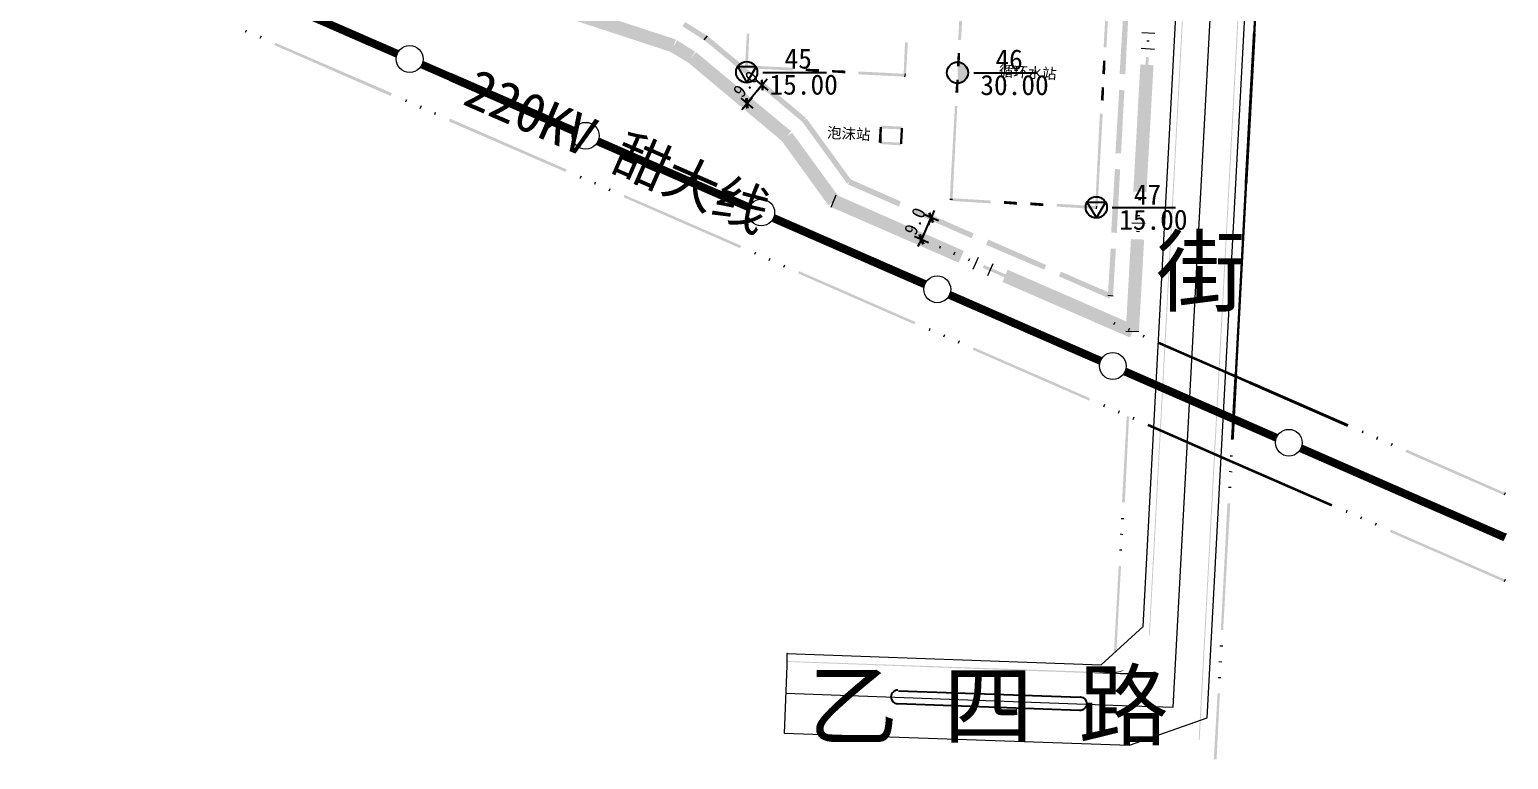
# Model space of a CAD drawing. Header units: millimetres. Extents: x 1542 to 2698, y 1376 to 2197.
# Drawn here: x 2139 to 2698, y 1376 to 1652 of the extents above; entities that cross this region are included whole.
import ezdxf

# ---------------------------------------------------------------- set-up
doc = ezdxf.new("R2010")
doc.units = ezdxf.units.MM
for name, color, linetype in [('PDF_0', 7, 'Continuous'), ('PDF_c- 现状道路', 4, 'Continuous'), ('PDF_d-道路中心线', 1, 'Continuous'), ('PDF_d-道路红线', 5, 'Continuous'), ('PDF_DM-尺寸标注', 7, 'Continuous'), ('PDF_HY_BZ_CC', 2, 'Continuous'), ('PDF_勘探点', 5, 'Continuous'), ('PDF_文字', 5, 'Continuous'), ('PDF_绿线', 3, 'Continuous')]:
    doc.layers.add(name, color=color, linetype=linetype)
doc.layers.add('PDF_0高压线', color=20, linetype='Continuous', true_color=0xff3f00)
doc.styles.add('PDF SimHei', font='')
doc.styles.add('PDF SimSun', font='')
doc.styles.get('PDF SimHei').set_extended_font_data('SimHei')
doc.styles.get('PDF SimSun').set_extended_font_data('SimSun')

msp = doc.modelspace()

# ---------------------------------------------------------------- hatches: boundary and pattern name
at = {"layer": 'PDF_0', "transparency": 33554559}
for color, points in [(1, [(2381.45, 1643.12), (2383.05, 1647.93), (2330.39, 1665.18), (2328.79, 1660.38)]), (2, [(2554.22, 1658.78), (2552.26, 1658.78), (2550.84, 1634.94), (2552.98, 1634.76)]), (2, [(2393.73, 1647.75), (2394.8, 1649.35), (2386.61, 1654.51), (2385.55, 1652.91)]), (2, [(2410.1, 1634.23), (2411.35, 1635.65), (2394.98, 1649.35), (2393.73, 1647.75)]), (1, [(2387.68, 1639.21), (2390.35, 1643.3), (2383.59, 1647.57), (2380.92, 1643.3)]), (1, [(2423.44, 1609.32), (2426.65, 1613.23), (2390.71, 1643.12), (2387.5, 1639.39)]), (1, [(2563.65, 1638.14), (2558.67, 1638.5), (2556, 1590.46), (2560.98, 1590.28)]), (256, [(2415.97, 1632.8), (2415.08, 1632.62), (2415.44, 1628.71), (2416.33, 1628.71)]), (2, [(2430.92, 1616.79), (2432.34, 1618.21), (2415.97, 1631.91), (2414.73, 1630.31)]), (2, [(2552.62, 1628.71), (2550.66, 1628.89), (2549.24, 1604.87), (2551.37, 1604.87)]), (256, [(2409.57, 1621.77), (2410.63, 1621.95), (2410.28, 1625.86), (2409.21, 1625.69)]), (2, [(2447.82, 1593.48), (2449.42, 1594.73), (2432.52, 1618.03), (2430.74, 1616.97)]), (1, [(2440.7, 1585.3), (2444.8, 1588.32), (2427, 1612.7), (2422.91, 1609.85)]), (2, [(2551.02, 1598.82), (2549.06, 1599), (2547.64, 1574.98), (2549.77, 1574.8)]), (2, [(2467.39, 1584.76), (2468.1, 1586.72), (2449.07, 1595.08), (2448.18, 1593.12)]), (1, [(2489.99, 1563.59), (2491.95, 1568.04), (2443.73, 1589.21), (2441.77, 1584.58)]), (2, [(2494.79, 1572.84), (2495.68, 1574.62), (2473.62, 1584.23), (2472.91, 1582.45)]), (256, [(2479.31, 1582.63), (2478.42, 1582.27), (2479.85, 1578.53), (2480.74, 1578.89)]), (256, [(2476.11, 1570.35), (2477.18, 1570.71), (2475.75, 1574.44), (2474.69, 1574.09)]), (2, [(2522.37, 1560.92), (2523.08, 1562.7), (2501.2, 1572.31), (2500.31, 1570.35)]), (1, [(2560.09, 1572.31), (2555.11, 1572.48), (2553.15, 1537.61), (2558.13, 1537.43)]), (2, [(2549.42, 1568.93), (2547.46, 1568.93), (2546.39, 1551.13), (2548.35, 1550.96)]), (1, [(2554.75, 1535.3), (2556.71, 1539.92), (2508.49, 1560.92), (2506.54, 1556.29)]), (2, [(2546.93, 1550.07), (2547.82, 1551.85), (2528.6, 1560.21), (2527.89, 1558.43)])]:
    msp.add_hatch(color=color, dxfattribs=at).paths.add_polyline_path(points)
at = {"layer": 'PDF_c- 现状道路', "transparency": 33554559}
h = msp.add_hatch(color=256, dxfattribs=at)
h.paths.add_polyline_path([(2596.92, 2068.55), (2603.86, 2196.83), (2603.51, 2196.83), (2596.57, 2068.55)])
h.paths.add_polyline_path([(2580.73, 1383.35), (2581.09, 1383.17), (2624.86, 2196.83), (2624.5, 2196.83)])
for points in [[(2561.87, 1422.67), (2562.23, 1422.67), (2594.25, 2017.48), (2593.9, 2017.66)], [(2425.05, 1413.06), (2425.05, 1412.71), (2555.82, 1407.9), (2555.82, 1408.44)]]:
    msp.add_hatch(color=256, dxfattribs=at).paths.add_polyline_path(points)
at = {"layer": 'PDF_HY_BZ_CC', "transparency": 33554559}
for points in [[(2492.84, 1683.16), (2491.77, 1683.33), (2489.81, 1647.75), (2490.88, 1647.75)], [(2544.79, 1644.9), (2545.86, 1644.9), (2547.64, 1680.31), (2546.75, 1680.31)], [(2410.81, 1650.06), (2409.92, 1650.06), (2409.21, 1637.61), (2410.28, 1637.61)], [(2469.17, 1634.4), (2470.06, 1634.4), (2470.77, 1646.86), (2469.71, 1646.86)], [(2409.74, 1638.14), (2409.74, 1637.07), (2427.18, 1636.18), (2427.18, 1637.25)], [(2490.52, 1642.77), (2489.63, 1642.77), (2489.28, 1637.78), (2490.34, 1637.78)], [(2544.26, 1634.94), (2545.32, 1634.76), (2545.5, 1639.92), (2544.61, 1639.92)], [(2432.16, 1636.89), (2432.16, 1636), (2437.14, 1635.65), (2437.14, 1636.72)], [(2442.13, 1636.36), (2442.13, 1635.47), (2447.11, 1635.12), (2447.11, 1636.18)], [(2452.09, 1635.83), (2452.09, 1634.76), (2469.53, 1633.87), (2469.71, 1634.94)], [(2489.99, 1632.8), (2489.1, 1632.8), (2488.74, 1627.82), (2489.81, 1627.82)], [(2543.72, 1624.97), (2544.79, 1624.8), (2544.97, 1629.78), (2544.08, 1629.96)], [(2489.46, 1622.84), (2488.57, 1622.84), (2486.61, 1587.43), (2487.68, 1587.43)], [(2541.59, 1584.41), (2542.48, 1584.41), (2544.43, 1619.81), (2543.37, 1619.99)], [(2459.74, 1608.96), (2460.81, 1608.78), (2460.99, 1614.83), (2460.1, 1614.83)], [(2460.63, 1615.37), (2460.45, 1614.3), (2468.46, 1613.94), (2468.64, 1615.01)], [(2468.99, 1614.48), (2468.1, 1614.48), (2467.75, 1608.43), (2468.64, 1608.43)], [(2468.28, 1607.89), (2468.28, 1608.96), (2460.28, 1609.32), (2460.28, 1608.43)], [(2487.14, 1587.96), (2487.14, 1586.9), (2502.09, 1586.01), (2502.09, 1587.07)], [(2507.07, 1586.9), (2507.07, 1585.83), (2512.05, 1585.47), (2512.05, 1586.54)], [(2517.03, 1586.36), (2517.03, 1585.3), (2522.02, 1584.94), (2522.02, 1586.01)], [(2527.18, 1585.83), (2527, 1584.76), (2541.94, 1583.87), (2542.12, 1584.94)]]:
    msp.add_hatch(color=5, dxfattribs=at).paths.add_polyline_path(points)
at = {"layer": 'PDF_勘探点', "transparency": 33554559}
msp.add_hatch(color=256, dxfattribs=at).paths.add_polyline_path([(2491.06, 1639.03), (2489.63, 1639.39), (2489.63, 1633.34), (2489.81, 1632.8), (2489.81, 1631.38), (2490.34, 1631.38), (2491.06, 1631.56), (2491.77, 1631.91), (2492.3, 1632.27), (2492.84, 1632.8), (2493.19, 1633.34), (2493.55, 1634.05), (2493.73, 1634.58), (2493.73, 1635.29), (2493.19, 1637.43), (2492.66, 1637.96), (2492.3, 1638.5), (2491.59, 1638.85)])
at = {"layer": 'PDF_绿线', "transparency": 33554559}
for points in [[(2231.64, 1646.68), (2231.28, 1645.79), (2275.23, 1626.57), (2275.76, 1627.64)], [(2558.13, 1593.48), (2559.2, 1593.3), (2561.87, 1641.34), (2560.8, 1641.34)], [(2297.65, 1618.03), (2297.29, 1616.97), (2341.24, 1597.93), (2341.78, 1598.82)], [(2363.66, 1589.21), (2363.3, 1588.32), (2407.25, 1569.1), (2407.79, 1569.99)], [(2443.02, 1587.25), (2442.48, 1586.36), (2477.18, 1571.24), (2477.53, 1572.31)], [(2555.29, 1537.61), (2556.18, 1537.61), (2557.96, 1569.46), (2556.89, 1569.46)], [(2429.67, 1560.39), (2429.32, 1559.5), (2473.26, 1540.28), (2473.62, 1541.17)], [(2499.6, 1562.7), (2499.06, 1561.63), (2543.19, 1542.59), (2543.54, 1543.48)], [(2495.68, 1531.56), (2495.33, 1530.67), (2539.27, 1511.46), (2539.63, 1512.35)], [(2551.73, 1473.02), (2552.8, 1473.02), (2554.4, 1505.58), (2553.51, 1505.58)], [(2659.38, 1492.95), (2658.84, 1492.06), (2696.21, 1475.69), (2696.56, 1476.58)], [(2589.09, 1424.81), (2589.98, 1424.81), (2592.65, 1472.67), (2591.59, 1472.67)], [(2653.33, 1462.7), (2652.97, 1461.81), (2696.21, 1442.95), (2696.56, 1443.84)], [(2548.7, 1416.44), (2549.59, 1416.44), (2551.37, 1449), (2550.48, 1449)], [(2586.43, 1375.88), (2587.49, 1375.88), (2588.74, 1400.79), (2587.85, 1400.79)]]:
    msp.add_hatch(color=256, dxfattribs=at).paths.add_polyline_path(points)

# ---------------------------------------------------------------- linework, layer by layer
at = {"layer": 'PDF_0', "color": 2, "lineweight": 0}
for points in [[(2393.73, 1647.75), (2394.98, 1649.35)], [(2548.35, 1550.96), (2546.39, 1551.13)]]:
    msp.add_lwpolyline(points, dxfattribs=at)
at = {"layer": 'PDF_0', "color": 1, "lineweight": 0}
for points in [[(2564.18, 1650.24), (2559.2, 1650.42)], [(2564.01, 1644.19), (2559.02, 1644.55)], [(2441.77, 1584.58), (2443.73, 1589.21)], [(2560.8, 1584.23), (2555.64, 1584.58)], [(2560.45, 1578.36), (2555.47, 1578.53)], [(2495.5, 1561.1), (2497.46, 1565.72)], [(2501.02, 1558.78), (2502.98, 1563.23)], [(2558.13, 1537.43), (2553.15, 1537.61)]]:
    msp.add_lwpolyline(points, dxfattribs=at)
at = {"layer": 'PDF_0', "lineweight": 25}
for points in [[(2417.93, 1628.71), (2413.3, 1632.62)], [(2417.57, 1632.98), (2413.84, 1628.35)], [(2407.61, 1625.69), (2412.23, 1621.95)], [(2407.96, 1621.41), (2411.88, 1626.04)], [(2480.74, 1583.34), (2478.42, 1577.82)], [(2482.34, 1579.42), (2476.82, 1581.74)], [(2473.26, 1573.55), (2478.6, 1571.24)], [(2474.69, 1569.64), (2477.18, 1575.15)], [(2467.21, 1401.85), (2535.89, 1399.36)]]:
    msp.add_lwpolyline(points, dxfattribs=at)
for points in [[(2467.04, 1402.03, 0.414223), (2464.37, 1399.54, 0.41421), (2466.85, 1396.87)], [(2535.9, 1399.54, -0.41421), (2538.38, 1396.87, -0.414223), (2535.72, 1394.38), (2467.04, 1396.87)]]:
    msp.add_lwpolyline(points, format="xyb", dxfattribs=at)
at = {"layer": 'PDF_0高压线', "lineweight": 0}
for points, const_width in [([(2220.7, 1667.41), (2266.51, 1647.39), (2277.99, 1642.41)], 3.04), ([(2353.61, 1609.4), (2399.42, 1589.39), (2410.9, 1584.41)], 3.04), ([(2420.06, 1580.4), (2465.88, 1560.39), (2477.36, 1555.4)], 3.11), ([(2486.52, 1551.4), (2532.34, 1531.38), (2543.81, 1526.4)], 3.04), ([(2552.98, 1522.4), (2593.9, 1504.52), (2598.79, 1502.38), (2610.18, 1497.4)], 3.04), ([(2619.43, 1493.4), (2665.25, 1473.38), (2696.3, 1459.86)], 3.04)]:
    msp.add_lwpolyline(points, dxfattribs=dict(at, const_width=const_width))
msp.add_lwpolyline([(2287.15, 1638.41, 2.94, 2.94, 0), (2297.74, 1633.78, 3.11, 3.11, 0), (2332.97, 1618.39, 3.04, 3.04, 0), (2344.44, 1613.41, 0, 0, 0)], format="xyseb", dxfattribs=at)
msp.add_lwpolyline([(2696.92, 1461.28), (2695.67, 1458.43)], dxfattribs=at)
for centre in [(2282.44, 1640.54), (2348.98, 1611.54), (2415.35, 1582.54), (2481.89, 1553.54), (2548.26, 1524.53), (2614.8, 1495.53)]:
    msp.add_circle(centre, 5.07, dxfattribs=at)
at = {"layer": 'PDF_c- 现状道路', "lineweight": 0}
msp.add_lwpolyline([(2555.82, 1408.17, 0.533, 0.533, 0), (2546.57, 1408.53, 0.533, 0.533, 0), (2549.42, 1408.7, 0.251, 0.251, 0), (2552.17, 1409.41, 0, 0, 0), (2554.84, 1410.75, 0, 0, 0), (2557.16, 1412.44, 0, 0, 0), (2559.11, 1414.57, 0, 0, 0), (2560.63, 1417.07, 0, 0, 0), (2561.6, 1419.82, 0, 0, 0), (2562.05, 1422.67, 0, 0, 0)], format="xyseb", dxfattribs=at)
at = {"layer": 'PDF_d-道路中心线', "lineweight": 0}
msp.add_lwpolyline([(2424.69, 1400.96), (2555.29, 1396.16), (2571.12, 1395.63), (2614.18, 2196.83)], dxfattribs=at)
at = {"layer": 'PDF_d-道路红线', "lineweight": 5}
for points in [[(2425.22, 1415.91), (2425.05, 1415.91), (2425.05, 1411.28), (2423.98, 1385.84), (2554.58, 1381.21), (2583.93, 1391.53), (2627.17, 2196.83)], [(2425.05, 1415.91), (2543.9, 1411.64), (2559.74, 1426.05), (2574.5, 1701.66), (2591.41, 2015.17), (2577.17, 2031), (2165.98, 2053.07), (2116.16, 2055.73), (1630.96, 2081.89), (1615.3, 2067.66), (1599.11, 1754.15), (1580.43, 1386.73), (1579.89, 1375.88)], [(2464.55, 1399.54), (2464.55, 1399.54)], [(2535.89, 1399.36), (2467.21, 1401.85)], [(2535.72, 1394.38), (2535.72, 1394.38)], [(2538.39, 1396.87), (2538.39, 1396.87)]]:
    msp.add_lwpolyline(points, dxfattribs=at)
for points in [[(2467.04, 1402.03, 0.414214), (2464.37, 1399.54, 0.41421), (2466.85, 1396.87)], [(2467.04, 1396.87), (2535.72, 1394.38, 0.414214), (2538.38, 1396.87, 0.41421), (2535.9, 1399.54)]]:
    msp.add_lwpolyline(points, format="xyb", dxfattribs=at)
at = {"layer": 'PDF_DM-尺寸标注', "lineweight": 25}
for points in [[(2415.62, 1630.67), (2409.92, 1623.73)], [(2415.79, 1630.84), (2415.79, 1630.84)], [(2479.49, 1580.67), (2475.93, 1572.31)], [(2479.49, 1580.67), (2479.49, 1580.67)]]:
    msp.add_lwpolyline(points, dxfattribs=at)
at = {"layer": 'PDF_HY_BZ_CC', "color": 5, "lineweight": 0}
for points in [[(2410.28, 1637.61), (2409.21, 1637.61)], [(2469.71, 1634.94), (2469.53, 1633.87)], [(2487.68, 1587.43), (2486.61, 1587.43)], [(2542.12, 1584.94), (2541.94, 1583.87)]]:
    msp.add_lwpolyline(points, dxfattribs=at)
at = {"layer": 'PDF_勘探点', "lineweight": 25}
for points in [[(2409.92, 1631.56), (2413.48, 1637.61), (2406.54, 1637.61)], [(2542.12, 1580.49), (2545.5, 1586.36), (2538.56, 1586.36)]]:
    msp.add_lwpolyline(points, close=True, dxfattribs=at)
for points in [[(2415.97, 1635.47), (2439.99, 1635.47)], [(2495.68, 1635.29), (2519.7, 1635.29)], [(2547.99, 1584.41), (2572.01, 1584.41)]]:
    msp.add_lwpolyline(points, dxfattribs=at)
for centre in [(2409.83, 1635.56), (2489.54, 1635.38), (2542.03, 1584.49)]:
    msp.add_circle(centre, 4, dxfattribs=at)
at = {"layer": 'PDF_绿线', "lineweight": 0}
for points in [[(2593.45, 1496.69, 1.07, 1.07, 0), (2594.79, 1521.6, 0.898, 0.898, 0), (2598.61, 1593.21, 1.07, 1.07, 0), (2601.73, 1650.24, 0.888, 0.888, 0), (2604.31, 1698.99, 1.08, 1.08, 0), (2604.75, 1706.64, 1.07, 1.07, 0), (2606.89, 1746.59, 0.888, 0.888, 0), (2608.84, 1783.51, 0.888, 0.888, 0), (2611.96, 1840.44, 0, 0, 0), (2613.74, 1873.18, 0, 0, 0)], [(2565.25, 1533.43, 0.958, 0.958, 0), (2599.95, 1518.31, 1.12, 1.12, 0), (2637.13, 1502.03, 0, 0, 0)]]:
    msp.add_lwpolyline(points, format="xyseb", dxfattribs=at)
for points in [[(2220.79, 1651.48), (2220.25, 1650.59)], [(2226.3, 1649.17), (2225.77, 1648.28)], [(2561.16, 1647.39), (2562.05, 1647.39)], [(2281.28, 1625.15), (2280.75, 1624.26)], [(2286.8, 1622.84), (2286.26, 1621.77)], [(2292.13, 1620.35), (2291.78, 1619.46)], [(2347.29, 1596.33), (2346.76, 1595.44)], [(2352.63, 1594.01), (2352.27, 1593.12)], [(2358.15, 1591.52), (2357.79, 1590.63)], [(2557.96, 1587.43), (2558.85, 1587.43)], [(2557.6, 1581.38), (2558.49, 1581.38)], [(2557.25, 1575.51), (2558.31, 1575.33)], [(2413.12, 1567.5), (2412.77, 1566.61)], [(2483.05, 1569.82), (2482.69, 1568.93)], [(2488.57, 1567.5), (2488.03, 1566.44)], [(2418.64, 1565.19), (2418.28, 1564.3)], [(2424.16, 1562.7), (2423.8, 1561.81)], [(2494.08, 1565.01), (2493.55, 1564.12)], [(2479.14, 1538.68), (2478.78, 1537.79)], [(2549.06, 1540.99), (2548.53, 1540.1)], [(2554.58, 1538.68), (2554.04, 1537.79)], [(2484.65, 1536.37), (2484.3, 1535.48)], [(2490.17, 1534.05), (2489.81, 1532.99)], [(2560.09, 1536.19), (2559.56, 1535.3)], [(2545.15, 1510.03), (2544.79, 1508.96)], [(2550.66, 1507.54), (2550.31, 1506.65)], [(2556.18, 1505.23), (2555.82, 1504.16)], [(2642.83, 1500.07), (2642.47, 1499.18)], [(2648.34, 1497.76), (2647.99, 1496.69)], [(2653.86, 1495.26), (2653.5, 1494.37)], [(2592.65, 1490.64), (2593.54, 1490.64)], [(2592.3, 1484.77), (2593.36, 1484.59)], [(2591.94, 1478.72), (2593.01, 1478.72)], [(2696.56, 1476.58), (2696.21, 1475.69)], [(2551.37, 1466.97), (2552.44, 1466.97)], [(2636.78, 1470), (2636.42, 1469.11)], [(2642.29, 1467.51), (2641.94, 1466.62)], [(2647.81, 1465.19), (2647.45, 1464.31)], [(2551.02, 1461.1), (2552.09, 1460.92)], [(2550.84, 1455.05), (2551.73, 1455.05)], [(2696.56, 1443.84), (2696.21, 1442.95)], [(2588.74, 1418.76), (2589.81, 1418.76)], [(2588.38, 1412.88), (2589.45, 1412.71)], [(2588.03, 1406.83), (2589.09, 1406.83)]]:
    msp.add_lwpolyline(points, dxfattribs=at)
at = {"layer": 'PDF_绿线', "lineweight": 0, "const_width": 0.958}
msp.add_lwpolyline([(2561.52, 1502.29), (2587.85, 1490.73), (2631.09, 1471.87)], dxfattribs=at)

# ---------------------------------------------------------------- texts
at = {"layer": 'PDF_文字', "char_height": 7.6, "attachment_point": 7, "style": 'PDF SimSun'}
for s, insert in [('45', (2424.16, 1636.8)), ('46', (2503.87, 1636.45)), ('15.00', (2418.46, 1626.97)), ('30.00', (2498.17, 1626.8)), ('47', (2556.18, 1585.56)), ('15.00', (2550.66, 1575.91))]:
    msp.add_mtext(s, dxfattribs=dict(at, insert=insert))
at = {"layer": 'PDF_文字', "color": 7, "attachment_point": 7}
for s, insert, char_height, rotation, style in [('循环水站', (2505.08, 1633.62), 4, 356.9183, 'PDF SimHei'), ('220KV 甜大线', (2301.26, 1622.16), 15.001, 336.3686, 'PDF SimSun'), ('9.0', (2408.12, 1625.53), 5, 50.0424, 'PDF SimSun'), ('泡沫站', (2440.14, 1610.36), 4, 357.0502, 'PDF SimHei'), ('9.0', (2473.77, 1573.56), 5, 66.6429, 'PDF SimSun')]:
    msp.add_mtext(s, dxfattribs=dict(at, insert=insert, char_height=char_height, rotation=rotation, style=style))
at = {"layer": 'PDF_文字', "color": 7, "attachment_point": 7, "style": 'PDF SimSun'}
for s, insert, char_height in [('街', (2564.72, 1545.01), 25), ('乙 四 路', (2433.05, 1381.14), 25.002)]:
    msp.add_mtext(s, dxfattribs=dict(at, insert=insert, char_height=char_height))

doc.saveas('drawing.dxf')
